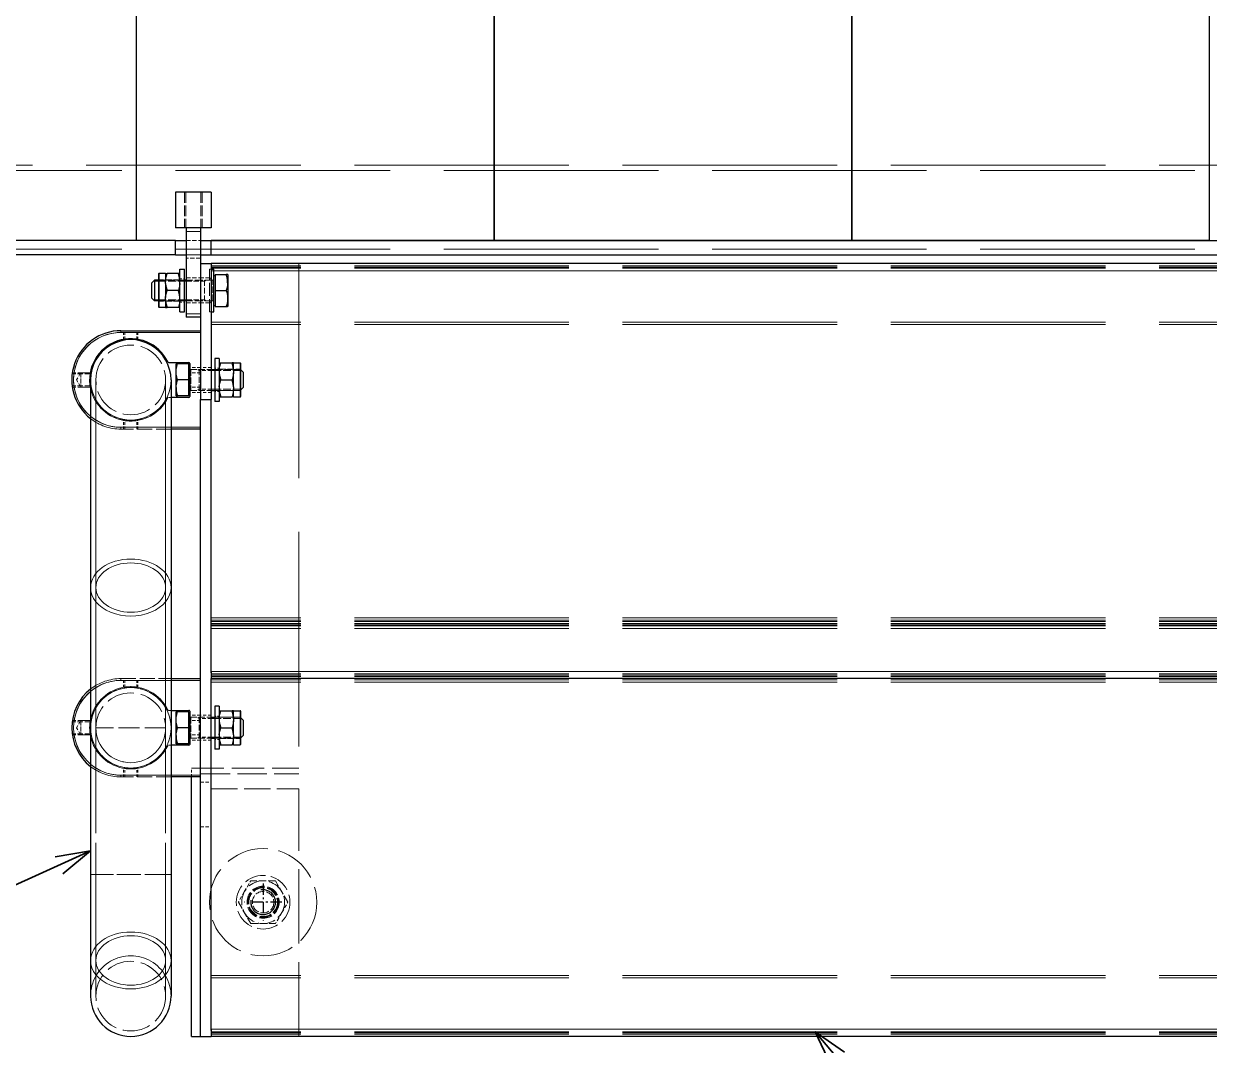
# Model space of a CAD drawing. Extents: x 5 to 836, y 5 to 589.
# Drawn here: x 245.8 to 312.1, y 74.5 to 131.6 of the extents above; entities that cross this region are included whole.
import ezdxf

# ---------------------------------------------------------------- set-up
doc = ezdxf.new("R2010")
doc.units = 0
for name, pattern in [('DASHDOT', [18.5, 12, -3, 0.5, -3]), ('DASHED', [15, 12, -3]), ('DASHSPACE', [30, 12, -18])]:
    doc.linetypes.add(name, pattern=pattern)

msp = doc.modelspace()

# ---------------------------------------------------------------- linework, layer by layer
at = {"color": 7, "lineweight": 25}
for p, q in [((252.091, 217.873), (252.091, 119.473)), ((252.101, 217.873), (252.101, 119.473)), ((272.091, 217.873), (272.091, 119.473)), ((272.101, 217.873), (272.101, 119.473)), ((312.091, 217.873), (312.091, 119.473)), ((292.091, 182.473), (292.091, 119.473)), ((292.101, 182.483), (292.101, 119.473)), ((256.291, 122.173), (254.291, 122.173)), ((254.291, 122.173), (254.291, 120.173)), ((256.291, 122.173), (256.291, 120.173)), ((256.291, 120.173), (254.291, 120.173)), ((254.891, 120.173), (254.891, 119.973)), ((255.691, 120.173), (255.691, 119.973)), ((254.291, 119.473), (72.091, 119.473)), ((254.291, 119.473), (254.891, 119.473)), ((254.291, 118.673), (254.291, 119.473)), ((254.891, 119.973), (254.891, 115.373)), ((255.691, 119.973), (255.691, 115.373)), ((255.691, 119.473), (256.291, 119.473)), ((256.291, 119.473), (336.291, 119.473)), ((256.291, 118.673), (256.291, 119.473)), ((272.091, 119.473), (256.291, 119.473)), ((292.091, 119.473), (272.101, 119.473)), ((312.091, 119.473), (292.101, 119.473)), ((254.291, 118.673), (71.291, 118.673)), ((254.291, 118.673), (254.891, 118.673)), ((255.691, 118.673), (256.291, 118.673)), ((256.291, 118.673), (336.291, 118.673)), ((255.691, 118.173), (255.691, 110.573)), ((255.691, 118.173), (256.291, 118.173)), ((256.291, 118.173), (256.291, 110.573)), ((336.291, 118.173), (256.291, 118.173)), ((253.341, 117.588), (253.341, 115.758)), ((253.741, 117.623), (253.376, 117.623)), ((253.741, 117.623), (253.741, 117.232)), ((253.741, 117.623), (253.823, 117.623)), ((254.459, 117.623), (253.823, 117.623)), ((254.541, 117.623), (254.459, 117.623)), ((254.541, 117.873), (254.791, 117.873)), ((254.541, 115.473), (254.541, 117.873)), ((254.791, 115.473), (254.791, 117.873)), ((256.291, 117.873), (256.441, 117.873)), ((256.441, 115.473), (256.441, 117.873)), ((256.441, 117.504), (256.501, 117.504)), ((256.501, 117.573), (257.128, 117.573)), ((256.501, 117.573), (256.501, 116.673)), ((257.208, 117.573), (257.128, 117.573)), ((257.209, 117.572), (257.208, 117.573)), ((257.209, 117.572), (257.209, 117.104)), ((252.941, 117.083), (253.116, 117.258)), ((252.941, 117.083), (252.941, 116.262)), ((253.341, 117.258), (253.116, 117.258)), ((253.116, 117.258), (253.116, 116.087)), ((253.741, 117.148), (253.741, 117.232)), ((253.741, 117.063), (253.741, 117.148)), ((253.741, 117.063), (253.741, 116.282)), ((254.891, 117.258), (254.791, 117.258)), ((257.209, 117.104), (257.209, 115.773)), ((252.941, 116.262), (253.116, 116.087)), ((253.341, 116.087), (253.116, 116.087)), ((253.741, 116.198), (253.741, 116.282)), ((253.741, 116.113), (253.741, 116.198)), ((253.741, 116.113), (253.741, 115.723)), ((254.459, 116.673), (253.823, 116.673)), ((254.891, 116.087), (254.791, 116.087)), ((256.501, 116.673), (257.128, 116.673)), ((256.501, 116.673), (256.501, 115.773)), ((253.741, 115.723), (253.376, 115.723)), ((253.741, 115.723), (253.823, 115.723)), ((254.459, 115.723), (253.823, 115.723)), ((254.541, 115.723), (254.459, 115.723)), ((254.541, 115.473), (254.791, 115.473)), ((254.891, 115.373), (254.891, 115.173)), ((256.291, 115.473), (256.441, 115.473)), ((256.441, 115.841), (256.501, 115.841)), ((256.501, 115.773), (257.128, 115.773)), ((257.128, 115.773), (257.208, 115.773)), ((257.209, 115.773), (257.208, 115.773)), ((255.691, 115.173), (254.891, 115.173)), ((251.241, 114.423), (255.691, 114.423)), ((256.741, 112.873), (256.491, 112.873)), ((256.491, 112.873), (256.491, 110.473)), ((256.741, 112.873), (256.741, 110.473)), ((253.905, 112.648), (255.041, 112.648)), ((254.403, 112.573), (254.323, 112.573)), ((254.323, 112.572), (254.323, 112.573)), ((254.323, 111.241), (254.323, 112.572)), ((255.031, 112.573), (254.403, 112.573)), ((255.031, 111.673), (255.031, 112.573)), ((255.091, 112.504), (255.031, 112.504)), ((255.091, 112.598), (255.091, 110.748)), ((256.291, 112.258), (256.491, 112.258)), ((256.741, 112.623), (256.823, 112.623)), ((256.823, 112.623), (257.459, 112.623)), ((257.541, 112.623), (257.459, 112.623)), ((257.541, 112.623), (257.906, 112.623)), ((257.541, 112.232), (257.541, 112.623)), ((257.541, 112.232), (257.541, 112.148)), ((257.541, 112.148), (257.541, 112.063)), ((257.541, 111.282), (257.541, 112.063)), ((257.941, 110.758), (257.941, 112.588)), ((258.091, 112.083), (257.941, 112.233)), ((258.091, 111.262), (258.091, 112.083)), ((249.541, 111.673), (249.541, 100.064)), ((254.041, 111.673), (254.041, 100.064)), ((255.031, 111.673), (254.403, 111.673)), ((255.031, 110.773), (255.031, 111.673)), ((256.823, 111.673), (257.459, 111.673)), ((254.323, 110.773), (254.323, 111.241)), ((254.323, 110.773), (254.403, 110.773)), ((254.323, 110.773), (254.323, 110.773)), ((255.031, 110.773), (254.403, 110.773)), ((255.091, 110.841), (255.031, 110.841)), ((256.291, 111.087), (256.491, 111.087)), ((256.741, 110.723), (256.823, 110.723)), ((256.823, 110.723), (257.459, 110.723)), ((257.541, 110.723), (257.459, 110.723)), ((257.541, 111.282), (257.541, 111.198)), ((257.541, 111.198), (257.541, 111.113)), ((257.541, 110.723), (257.541, 111.113)), ((257.541, 110.723), (257.906, 110.723)), ((258.091, 111.262), (257.941, 111.112)), ((255.041, 110.698), (254.041, 110.698)), ((255.691, 74.973), (255.691, 110.573)), ((255.691, 110.573), (256.291, 110.573)), ((256.291, 95.295), (256.291, 110.573)), ((256.741, 110.473), (256.491, 110.473)), ((255.691, 108.923), (254.041, 108.923)), ((249.541, 100.064), (249.541, 92.223)), ((254.041, 100.064), (254.041, 92.223)), ((254.041, 94.973), (255.691, 94.973)), ((256.291, 95.373), (256.291, 94.973)), ((256.291, 75.295), (256.291, 94.98)), ((336.291, 94.973), (256.291, 94.973)), ((254.041, 93.198), (255.041, 93.198)), ((254.403, 93.123), (254.323, 93.123)), ((254.323, 93.122), (254.323, 93.123)), ((254.323, 91.791), (254.323, 93.122)), ((255.031, 93.123), (254.403, 93.123)), ((255.031, 92.223), (255.031, 93.123)), ((255.091, 93.054), (255.031, 93.054)), ((255.091, 93.148), (255.091, 91.298)), ((256.741, 93.423), (256.491, 93.423)), ((256.491, 93.423), (256.491, 91.023)), ((256.741, 93.423), (256.741, 91.023)), ((256.741, 93.173), (256.823, 93.173)), ((256.823, 93.173), (257.459, 93.173)), ((257.541, 93.173), (257.459, 93.173)), ((257.541, 93.173), (257.906, 93.173)), ((257.541, 92.782), (257.541, 93.173)), ((257.941, 91.308), (257.941, 93.138)), ((249.541, 92.223), (249.541, 79.214)), ((254.041, 92.223), (254.041, 79.214)), ((255.031, 92.223), (254.403, 92.223)), ((255.031, 91.323), (255.031, 92.223)), ((256.291, 92.808), (256.491, 92.808)), ((256.823, 92.223), (257.459, 92.223)), ((257.541, 92.782), (257.541, 92.698)), ((257.541, 92.698), (257.541, 92.613)), ((257.541, 91.832), (257.541, 92.613)), ((258.091, 92.633), (257.941, 92.783)), ((258.091, 91.812), (258.091, 92.633)), ((254.323, 91.323), (254.323, 91.791)), ((256.291, 91.637), (256.491, 91.637)), ((257.541, 91.832), (257.541, 91.748)), ((257.541, 91.748), (257.541, 91.663)), ((257.541, 91.273), (257.541, 91.663)), ((258.091, 91.812), (257.941, 91.662)), ((255.041, 91.248), (254.041, 91.248)), ((254.323, 91.323), (254.403, 91.323)), ((254.323, 91.323), (254.323, 91.323)), ((255.031, 91.323), (254.403, 91.323)), ((255.091, 91.391), (255.031, 91.391)), ((256.741, 91.023), (256.491, 91.023)), ((256.741, 91.273), (256.823, 91.273)), ((256.823, 91.273), (257.459, 91.273)), ((257.541, 91.273), (257.459, 91.273)), ((257.541, 91.273), (257.906, 91.273)), ((255.691, 89.473), (254.041, 89.473)), ((255.191, 74.973), (255.191, 89.473)), ((249.541, 79.214), (249.541, 77.223)), ((254.041, 79.214), (254.041, 77.223)), ((255.191, 74.973), (255.691, 74.973)), ((255.691, 74.973), (256.291, 74.973)), ((256.291, 75.373), (256.291, 74.973)), ((256.291, 74.973), (256.291, 74.98)), ((336.291, 74.973), (256.291, 74.973))]:
    msp.add_line(p, q, dxfattribs=at)
at = {"color": 7, "linetype": 'DASHED', "lineweight": 9}
for p, q in [((516.291, 123.673), (76.291, 123.673)), ((521.291, 123.373), (171.291, 123.373)), ((521.291, 118.973), (171.291, 118.973)), ((336.291, 118.056), (256.291, 118.056)), ((261.191, 118.173), (261.191, 88.808)), ((336.291, 117.973), (256.291, 117.973)), ((336.291, 117.914), (256.291, 117.914)), ((336.291, 117.773), (256.291, 117.773)), ((336.291, 114.909), (256.291, 114.909)), ((336.291, 114.768), (256.291, 114.768)), ((249.841, 100.064), (249.841, 79.214)), ((253.741, 100.064), (253.741, 79.214)), ((336.291, 98.378), (256.291, 98.378)), ((336.291, 98.237), (256.291, 98.237)), ((336.291, 98.173), (256.291, 98.173)), ((336.291, 98.056), (256.291, 98.056)), ((336.291, 97.973), (256.291, 97.973)), ((336.291, 97.914), (256.291, 97.914)), ((336.291, 97.773), (256.291, 97.773)), ((336.291, 97.773), (256.291, 97.773)), ((336.291, 95.373), (256.291, 95.373)), ((336.291, 95.231), (256.291, 95.231)), ((336.291, 95.173), (256.291, 95.173)), ((336.291, 95.09), (256.291, 95.09)), ((336.291, 94.909), (256.291, 94.909)), ((336.291, 94.768), (256.291, 94.768)), ((336.291, 78.378), (256.291, 78.378)), ((336.291, 78.237), (256.291, 78.237)), ((336.291, 75.373), (256.291, 75.373)), ((336.291, 75.231), (256.291, 75.231)), ((336.291, 75.173), (256.291, 75.173)), ((336.291, 75.09), (256.291, 75.09))]:
    msp.add_line(p, q, dxfattribs=at)
at = {"color": 7, "linetype": 'DASHED', "lineweight": 9, "ltscale": 0.05}
for p, q in [((254.791, 122.173), (254.791, 120.173)), ((254.872, 122.173), (254.872, 120.173)), ((255.71, 122.173), (255.71, 120.173)), ((255.791, 122.173), (255.791, 120.173))]:
    msp.add_line(p, q, dxfattribs=at)
at = {"color": 7, "linetype": 'DASHED', "lineweight": 9, "ltscale": 0.02}
for p, q in [((255.691, 119.973), (254.891, 119.973)), ((254.891, 119.473), (255.691, 119.473)), ((254.891, 118.673), (255.691, 118.673)), ((255.691, 118.673), (254.891, 118.673)), ((255.691, 118.473), (254.891, 118.473)), ((254.891, 117.373), (255.691, 117.373)), ((254.891, 117.373), (255.691, 117.373)), ((254.891, 115.973), (255.691, 115.973)), ((254.891, 115.973), (255.691, 115.973)), ((255.691, 115.373), (254.891, 115.373))]:
    msp.add_line(p, q, dxfattribs=at)
at = {"color": 7, "lineweight": 9}
for p, q in [((255.691, 119.973), (254.891, 119.973)), ((253.376, 117.623), (253.376, 115.723)), ((336.141, 117.773), (256.441, 117.773)), ((253.057, 117.2), (253.116, 117.2)), ((253.116, 117.2), (253.341, 117.2)), ((254.791, 117.2), (254.891, 117.2)), ((253.057, 116.146), (253.116, 116.146)), ((253.116, 116.146), (253.341, 116.146)), ((254.791, 116.146), (254.891, 116.146)), ((255.691, 115.373), (254.891, 115.373)), ((251.241, 114.423), (251.241, 114.323)), ((251.241, 114.323), (255.691, 114.323)), ((256.491, 112.2), (256.291, 112.2)), ((257.906, 110.723), (257.906, 112.623)), ((257.974, 112.2), (257.941, 112.2)), ((256.491, 111.146), (256.291, 111.146)), ((257.974, 111.146), (257.941, 111.146)), ((255.691, 109.023), (254.041, 109.023)), ((254.041, 94.873), (255.691, 94.873)), ((336.291, 95.373), (256.291, 95.373)), ((257.906, 91.273), (257.906, 93.173)), ((256.491, 92.75), (256.291, 92.75)), ((257.974, 92.75), (257.941, 92.75)), ((256.491, 91.696), (256.291, 91.696)), ((257.974, 91.696), (257.941, 91.696)), ((255.691, 89.573), (254.041, 89.573)), ((336.291, 75.373), (256.291, 75.373))]:
    msp.add_line(p, q, dxfattribs=at)
at = {"color": 7, "linetype": 'DASHED', "lineweight": 9, "ltscale": 0.0475}
for p, q in [((253.376, 117.623), (253.376, 115.723)), ((257.906, 110.723), (257.906, 112.623)), ((257.906, 91.273), (257.906, 93.173))]:
    msp.add_line(p, q, dxfattribs=at)
at = {"color": 7, "linetype": 'DASHED', "lineweight": 9, "ltscale": 0.011875}
for p, q in [((253.741, 117.623), (253.741, 117.148)), ((253.741, 116.198), (253.741, 115.723)), ((257.541, 112.148), (257.541, 112.623)), ((257.541, 110.723), (257.541, 111.198)), ((257.541, 92.698), (257.541, 93.173)), ((257.541, 91.273), (257.541, 91.748))]:
    msp.add_line(p, q, dxfattribs=at)
at = {"color": 7, "linetype": 'DASHED', "lineweight": 9, "ltscale": 0.015}
for p, q in [((255.691, 117.373), (256.291, 117.373)), ((255.691, 117.373), (256.291, 117.373)), ((255.691, 115.973), (256.291, 115.973)), ((255.691, 115.973), (256.291, 115.973)), ((255.691, 112.373), (255.091, 112.373)), ((255.691, 112.373), (255.091, 112.373)), ((255.691, 112.073), (255.091, 112.073)), ((256.291, 112.373), (255.691, 112.373)), ((256.291, 112.373), (255.691, 112.373)), ((255.691, 111.273), (255.091, 111.273)), ((255.691, 110.973), (255.091, 110.973)), ((255.691, 110.973), (255.091, 110.973)), ((256.291, 110.973), (255.691, 110.973)), ((256.291, 110.973), (255.691, 110.973)), ((255.691, 92.923), (255.091, 92.923)), ((255.691, 92.923), (255.091, 92.923)), ((256.291, 92.923), (255.691, 92.923)), ((256.291, 92.923), (255.691, 92.923)), ((255.691, 92.623), (255.091, 92.623)), ((255.691, 91.823), (255.091, 91.823)), ((255.691, 91.523), (255.091, 91.523)), ((255.691, 91.523), (255.091, 91.523)), ((256.291, 91.523), (255.691, 91.523)), ((256.291, 91.523), (255.691, 91.523)), ((255.691, 89.181), (256.291, 89.181)), ((255.691, 86.681), (256.291, 86.681))]:
    msp.add_line(p, q, dxfattribs=at)
at = {"color": 7, "linetype": 'DASHED', "lineweight": 9, "ltscale": 0.0025}
for p, q in [((256.191, 117.873), (256.291, 117.873)), ((256.191, 115.473), (256.291, 115.473)), ((251.241, 114.423), (251.241, 114.323)), ((251.241, 108.923), (251.241, 109.023)), ((251.241, 108.923), (251.241, 109.023)), ((251.241, 94.973), (251.241, 94.873)), ((251.241, 94.973), (251.241, 94.873)), ((251.241, 89.473), (251.241, 89.573)), ((251.241, 89.473), (251.241, 89.573))]:
    msp.add_line(p, q, dxfattribs=at)
at = {"color": 7, "linetype": 'DASHED', "lineweight": 9, "ltscale": 0.06}
msp.add_line((256.191, 115.473), (256.191, 117.873), dxfattribs=at)
at = {"color": 7, "linetype": 'DASHED', "lineweight": 9, "ltscale": 0.00375}
msp.add_line((256.441, 117.773), (256.291, 117.773), dxfattribs=at)
at = {"color": 7, "linetype": 'DASHED', "lineweight": 9, "ltscale": 0.029268}
for p, q in [((253.116, 117.258), (253.116, 116.087)), ((256.381, 116.087), (256.381, 117.258)), ((256.381, 116.087), (256.381, 117.258)), ((255.151, 112.258), (255.151, 111.087)), ((255.151, 112.258), (255.151, 111.087)), ((257.916, 111.087), (257.916, 112.258)), ((257.916, 111.087), (257.916, 112.258)), ((255.151, 92.808), (255.151, 91.637)), ((255.151, 92.808), (255.151, 91.637)), ((257.916, 91.637), (257.916, 92.808)), ((257.916, 91.637), (257.916, 92.808))]:
    msp.add_line(p, q, dxfattribs=at)
at = {"color": 7, "linetype": 'DASHED', "lineweight": 9, "ltscale": 0.03}
for p, q in [((254.541, 117.273), (253.341, 117.273)), ((254.541, 116.073), (253.341, 116.073)), ((256.741, 112.273), (257.941, 112.273)), ((256.741, 111.073), (257.941, 111.073)), ((256.741, 92.823), (257.941, 92.823)), ((256.741, 91.623), (257.941, 91.623))]:
    msp.add_line(p, q, dxfattribs=at)
at = {"color": 7, "linetype": 'DASHED', "lineweight": 9, "ltscale": 0.03625}
for p, q in [((254.791, 117.258), (253.341, 117.258)), ((253.341, 117.2), (254.791, 117.2)), ((253.341, 116.146), (254.791, 116.146)), ((254.791, 116.087), (253.341, 116.087))]:
    msp.add_line(p, q, dxfattribs=at)
at = {"color": 7, "linetype": 'DASHED', "lineweight": 9, "ltscale": 0.00625}
for p, q in [((254.541, 117.323), (254.791, 117.323)), ((256.191, 117.323), (256.441, 117.323)), ((254.541, 116.023), (254.791, 116.023)), ((256.191, 116.023), (256.441, 116.023)), ((256.741, 112.323), (256.491, 112.323)), ((256.741, 111.023), (256.491, 111.023)), ((256.741, 92.873), (256.491, 92.873)), ((256.741, 91.573), (256.491, 91.573))]:
    msp.add_line(p, q, dxfattribs=at)
at = {"color": 7, "linetype": 'DASHED', "lineweight": 9, "ltscale": 0.03725}
for p, q in [((256.381, 117.258), (254.891, 117.258)), ((256.381, 116.087), (254.891, 116.087))]:
    msp.add_line(p, q, dxfattribs=at)
at = {"color": 7, "linetype": 'DASHED', "lineweight": 9, "ltscale": 0.0255}
for p, q in [((254.891, 117.2), (255.911, 117.2)), ((254.891, 116.146), (255.911, 116.146))]:
    msp.add_line(p, q, dxfattribs=at)
at = {"color": 7, "linetype": 'DASHED', "lineweight": 9, "ltscale": 0.027477}
for p, q in [((255.911, 117.258), (255.911, 116.159)), ((255.621, 111.087), (255.621, 112.186)), ((255.621, 91.637), (255.621, 92.736))]:
    msp.add_line(p, q, dxfattribs=at)
at = {"color": 7, "linetype": 'DASHED', "lineweight": 9, "ltscale": 0.002927}
for p, q in [((255.911, 117.2), (256.012, 117.258)), ((255.911, 117.2), (256.012, 117.258)), ((255.911, 116.146), (256.012, 116.087)), ((255.911, 116.146), (256.012, 116.087)), ((255.621, 112.2), (255.519, 112.258)), ((255.621, 112.2), (255.519, 112.258)), ((255.621, 111.146), (255.519, 111.087)), ((255.621, 111.146), (255.519, 111.087)), ((255.621, 92.75), (255.519, 92.808)), ((255.621, 92.75), (255.519, 92.808)), ((255.621, 91.696), (255.519, 91.637)), ((255.621, 91.696), (255.519, 91.637))]:
    msp.add_line(p, q, dxfattribs=at)
at = {"color": 7, "linetype": 'DASHED', "lineweight": 9, "ltscale": 0.015902}
for p, q in [((254.459, 116.673), (253.823, 116.673)), ((256.823, 111.673), (257.459, 111.673)), ((256.823, 92.223), (257.459, 92.223))]:
    msp.add_line(p, q, dxfattribs=at)
at = {"color": 7, "linetype": 'DASHED', "lineweight": 9, "ltscale": 0.001791}
for p, q in [((255.911, 116.159), (255.911, 116.087)), ((255.621, 112.186), (255.621, 112.258)), ((255.621, 92.736), (255.621, 92.808))]:
    msp.add_line(p, q, dxfattribs=at)
at = {"color": 7, "linetype": 'DASHED', "lineweight": 9, "ltscale": 0.015684}
for p, q in [((256.501, 116.673), (257.128, 116.673)), ((255.031, 111.673), (254.403, 111.673)), ((255.031, 92.223), (254.403, 92.223))]:
    msp.add_line(p, q, dxfattribs=at)
at = {"color": 7, "linetype": 'DASHED', "lineweight": 9, "ltscale": 0.11125}
for p, q in [((251.241, 114.323), (255.691, 114.323)), ((251.241, 109.023), (255.691, 109.023)), ((251.241, 94.873), (255.691, 94.873)), ((251.241, 89.573), (255.691, 89.573))]:
    msp.add_line(p, q, dxfattribs=at)
at = {"color": 7, "linetype": 'DASHED', "lineweight": 9, "ltscale": 0.012126}
for p, q in [((251.391, 113.938), (251.391, 114.423)), ((252.191, 113.938), (252.191, 114.423)), ((251.391, 108.923), (251.391, 109.408)), ((252.191, 108.923), (252.191, 109.408)), ((251.391, 94.488), (251.391, 94.973)), ((252.191, 94.488), (252.191, 94.973)), ((251.391, 89.473), (251.391, 89.958)), ((252.191, 89.473), (252.191, 89.958))]:
    msp.add_line(p, q, dxfattribs=at)
at = {"color": 7, "linetype": 'DASHED', "lineweight": 9, "ltscale": 0.011854}
for p, q in [((251.458, 113.949), (251.458, 114.423)), ((252.123, 113.949), (252.123, 114.423)), ((251.458, 94.499), (251.458, 94.973)), ((252.123, 94.499), (252.123, 94.973))]:
    msp.add_line(p, q, dxfattribs=at)
at = {"color": 7, "linetype": 'DASHED', "lineweight": 9, "ltscale": 5.80737e-05}
msp.add_line((251.391, 113.938), (251.393, 113.938), dxfattribs=at)
at = {"color": 7, "linetype": 'DASHED', "lineweight": 9, "ltscale": 5.76978e-05}
msp.add_line((252.191, 113.938), (252.188, 113.938), dxfattribs=at)
at = {"color": 7, "linetype": 'DASHED', "lineweight": 9, "ltscale": 0.025145}
for p, q in [((249.526, 112.073), (248.52, 112.073)), ((249.526, 111.273), (248.52, 111.273)), ((249.526, 92.623), (248.52, 92.623)), ((249.526, 91.823), (248.52, 91.823))]:
    msp.add_line(p, q, dxfattribs=at)
at = {"color": 7, "linetype": 'DASHED', "lineweight": 9, "ltscale": 0.011547}
for p, q in [((248.76, 111.673), (248.991, 112.073)), ((248.76, 111.673), (248.991, 111.273)), ((248.76, 92.223), (248.991, 92.623)), ((248.76, 92.223), (248.991, 91.823))]:
    msp.add_line(p, q, dxfattribs=at)
at = {"color": 7, "linetype": 'DASHED', "lineweight": 9, "ltscale": 0.018776}
for p, q in [((248.991, 112.073), (248.991, 111.322)), ((248.991, 112.024), (248.991, 111.273)), ((248.991, 92.623), (248.991, 91.872)), ((248.991, 92.574), (248.991, 91.823))]:
    msp.add_line(p, q, dxfattribs=at)
at = {"color": 7, "linetype": 'DASHED', "lineweight": 9, "ltscale": 0.013377}
for p, q in [((249.526, 112.073), (248.991, 112.073)), ((249.526, 111.273), (248.991, 111.273)), ((249.526, 92.623), (248.991, 92.623)), ((249.526, 91.823), (248.991, 91.823))]:
    msp.add_line(p, q, dxfattribs=at)
at = {"color": 7, "linetype": 'DASHED', "lineweight": 9, "ltscale": 0.0285}
for p, q in [((255.151, 112.258), (256.291, 112.258)), ((255.151, 111.087), (256.291, 111.087)), ((255.151, 92.808), (256.291, 92.808)), ((255.151, 91.637), (256.291, 91.637))]:
    msp.add_line(p, q, dxfattribs=at)
at = {"color": 7, "linetype": 'DASHED', "lineweight": 9, "ltscale": 0.01675}
for p, q in [((256.291, 112.2), (255.621, 112.2)), ((256.291, 111.146), (255.621, 111.146)), ((256.291, 92.75), (255.621, 92.75)), ((256.291, 91.696), (255.621, 91.696))]:
    msp.add_line(p, q, dxfattribs=at)
at = {"color": 7, "linetype": 'DASHED', "lineweight": 9, "ltscale": 0.035625}
for p, q in [((256.491, 112.258), (257.916, 112.258)), ((257.916, 112.2), (256.491, 112.2)), ((257.916, 111.146), (256.491, 111.146)), ((256.491, 111.087), (257.916, 111.087)), ((256.491, 92.808), (257.916, 92.808)), ((257.916, 92.75), (256.491, 92.75)), ((257.916, 91.696), (256.491, 91.696)), ((256.491, 91.637), (257.916, 91.637))]:
    msp.add_line(p, q, dxfattribs=at)
at = {"color": 7, "linetype": 'DASHED', "lineweight": 9, "ltscale": 0.000883668}
msp.add_line((257.941, 112.233), (257.916, 112.258), dxfattribs=at)
at = {"color": 7, "linetype": 'DASHED', "lineweight": 9, "ltscale": 0.000624084}
for p, q in [((257.941, 112.2), (257.916, 112.2)), ((257.941, 111.146), (257.916, 111.146)), ((257.941, 92.75), (257.916, 92.75)), ((257.941, 91.696), (257.916, 91.696))]:
    msp.add_line(p, q, dxfattribs=at)
at = {"color": 7, "linetype": 'DASHED', "lineweight": 9, "ltscale": 0.025099}
for p, q in [((249.515, 112.005), (248.511, 112.005)), ((249.515, 111.34), (248.511, 111.34)), ((249.515, 92.555), (248.511, 92.555)), ((249.515, 91.89), (248.511, 91.89))]:
    msp.add_line(p, q, dxfattribs=at)
at = {"color": 7, "linetype": 'DASHED', "lineweight": 9, "ltscale": 0.290208}
for p, q in [((249.841, 111.673), (249.841, 100.064)), ((253.741, 111.673), (253.741, 100.064))]:
    msp.add_line(p, q, dxfattribs=at)
at = {"color": 7, "linetype": 'DASHED', "lineweight": 9, "ltscale": 0.000883937}
msp.add_line((257.941, 111.112), (257.916, 111.087), dxfattribs=at)
at = {"color": 7, "linetype": 'DASHED', "lineweight": 9, "ltscale": 0.430125}
for p, q in [((249.841, 110.55), (249.841, 93.345)), ((253.741, 110.55), (253.741, 93.345))]:
    msp.add_line(p, q, dxfattribs=at)
at = {"color": 7, "linetype": 'DASHED', "lineweight": 9, "ltscale": 0.003383}
for p, q in [((254.041, 110.698), (253.905, 110.698)), ((253.905, 93.198), (254.041, 93.198)), ((254.041, 91.248), (253.905, 91.248))]:
    msp.add_line(p, q, dxfattribs=at)
at = {"color": 7, "linetype": 'DASHED', "lineweight": 9, "ltscale": 0.011853}
for p, q in [((251.458, 108.923), (251.458, 109.397)), ((252.123, 108.923), (252.123, 109.397)), ((251.458, 89.473), (251.458, 89.947)), ((252.123, 89.473), (252.123, 89.947))]:
    msp.add_line(p, q, dxfattribs=at)
at = {"color": 7, "linetype": 'DASHED', "lineweight": 9, "ltscale": 0.07}
for p, q in [((254.041, 109.023), (251.241, 109.023)), ((254.041, 108.923), (251.241, 108.923)), ((251.241, 94.973), (254.041, 94.973)), ((251.241, 94.873), (254.041, 94.873)), ((254.041, 89.573), (251.241, 89.573)), ((254.041, 89.473), (251.241, 89.473))]:
    msp.add_line(p, q, dxfattribs=at)
at = {"color": 7, "linetype": 'DASHED', "lineweight": 9, "ltscale": 0.0975}
for p, q in [((253.741, 92.223), (249.841, 92.223)), ((253.741, 92.223), (249.841, 92.223)), ((253.741, 84.023), (249.841, 84.023)), ((253.741, 84.023), (249.841, 84.023))]:
    msp.add_line(p, q, dxfattribs=at)
at = {"color": 7, "linetype": 'DASHED', "lineweight": 9, "ltscale": 0.000883803}
for p, q in [((257.941, 92.783), (257.916, 92.808)), ((257.941, 91.662), (257.916, 91.637))]:
    msp.add_line(p, q, dxfattribs=at)
at = {"color": 7, "linetype": 'DASHED', "lineweight": 9, "ltscale": 0.176938}
for p, q in [((249.841, 91.1), (249.841, 84.023)), ((253.741, 91.1), (253.741, 84.023))]:
    msp.add_line(p, q, dxfattribs=at)
at = {"color": 7, "linetype": 'DASHED', "lineweight": 9, "ltscale": 0.0125}
msp.add_line((255.191, 89.473), (255.191, 89.973), dxfattribs=at)
at = {"color": 7, "linetype": 'DASHED', "lineweight": 9, "ltscale": 0.15}
msp.add_line((255.191, 89.973), (261.191, 89.973), dxfattribs=at)
at = {"color": 7, "linetype": 'DASHED', "lineweight": 9, "ltscale": 0.1375}
msp.add_line((255.691, 89.657), (261.191, 89.657), dxfattribs=at)
at = {"color": 7, "linetype": 'DASHED', "lineweight": 9, "ltscale": 0.1225}
msp.add_line((256.291, 88.808), (261.191, 88.808), dxfattribs=at)
at = {"color": 7, "linetype": 'DASHED', "lineweight": 9, "ltscale": 0.345893}
msp.add_line((261.191, 74.973), (261.191, 88.808), dxfattribs=at)
at = {"color": 7, "linetype": 'DASHED', "lineweight": 9, "ltscale": 0.1125}
msp.add_line((254.041, 84.023), (249.541, 84.023), dxfattribs=at)
msp.add_line((254.041, 84.023), (249.541, 84.023), dxfattribs=at)
at = {"color": 7, "linetype": 'DASHED', "lineweight": 9, "ltscale": 0.17}
for p, q in [((249.841, 84.023), (249.841, 77.223)), ((253.741, 84.023), (253.741, 77.223))]:
    msp.add_line(p, q, dxfattribs=at)
at = {"color": 7, "linetype": 'DASHED', "lineweight": 9, "ltscale": 0.018028}
for p, q in [((258.137, 83.048), (258.498, 83.673)), ((260.244, 81.897), (259.884, 81.273))]:
    msp.add_line(p, q, dxfattribs=at)
at = {"color": 7, "linetype": 'DASHED', "lineweight": 9, "ltscale": 0.034641}
for p, q in [((259.884, 83.673), (258.498, 83.673)), ((260.576, 82.473), (259.884, 83.673)), ((257.805, 82.473), (258.498, 81.273)), ((258.498, 81.273), (259.884, 81.273))]:
    msp.add_line(p, q, dxfattribs=at)
at = {"color": 7, "linetype": 'DASHED', "lineweight": 9, "ltscale": 0.016612}
msp.add_line((258.137, 83.048), (257.805, 82.473), dxfattribs=at)
at = {"color": 7, "linetype": 'DASHDOT', "lineweight": 25, "ltscale": 0.052}
for p, q in [((259.191, 83.513), (259.191, 81.433)), ((260.231, 82.473), (258.151, 82.473))]:
    msp.add_line(p, q, dxfattribs=at)
at = {"color": 7, "linetype": 'DASHED', "lineweight": 9, "ltscale": 0.016613}
msp.add_line((260.244, 81.897), (260.576, 82.473), dxfattribs=at)
at = {"color": 7, "linetype": 'DASHED', "lineweight": 9, "ltscale": 0.049792}
for p, q in [((249.841, 79.214), (249.841, 77.223)), ((253.741, 79.214), (253.741, 77.223))]:
    msp.add_line(p, q, dxfattribs=at)
at = {"color": 7, "linetype": 'DASHED', "lineweight": 9}
for points in [[(253.741, 117.232), (253.759, 117.377), (253.823, 117.623)], [(254.541, 117.232), (254.523, 117.377), (254.459, 117.623)], [(257.128, 116.673), (257.171, 116.822), (257.196, 116.954), (257.208, 117.121), (257.197, 117.288), (257.171, 117.422), (257.128, 117.573)], [(253.741, 117.063), (253.759, 116.919), (253.823, 116.673)], [(254.541, 117.063), (254.523, 116.919), (254.459, 116.673)], [(253.741, 116.282), (253.759, 116.427), (253.823, 116.673)], [(253.741, 116.113), (253.759, 115.969), (253.823, 115.723)], [(254.541, 116.282), (254.523, 116.427), (254.459, 116.673)], [(254.541, 116.113), (254.523, 115.969), (254.459, 115.723)], [(257.208, 116.241), (257.199, 116.372), (257.174, 116.511), (257.128, 116.673)], [(257.208, 116.241), (257.202, 116.097), (257.176, 115.945), (257.128, 115.773)], [(254.323, 112.104), (254.33, 112.248), (254.355, 112.401), (254.403, 112.573)], [(254.323, 112.104), (254.332, 111.974), (254.357, 111.834), (254.403, 111.673)], [(256.741, 112.232), (256.759, 112.377), (256.823, 112.623)], [(256.741, 112.063), (256.759, 111.919), (256.823, 111.673)], [(257.541, 112.232), (257.523, 112.377), (257.459, 112.623)], [(257.541, 112.063), (257.523, 111.919), (257.459, 111.673)], [(254.403, 111.673), (254.36, 111.524), (254.335, 111.391), (254.323, 111.224), (254.335, 111.057), (254.36, 110.924), (254.403, 110.773)], [(256.741, 111.282), (256.759, 111.427), (256.823, 111.673)], [(257.541, 111.282), (257.523, 111.427), (257.459, 111.673)], [(256.741, 111.113), (256.759, 110.969), (256.823, 110.723)], [(257.541, 111.113), (257.523, 110.969), (257.459, 110.723)], [(254.323, 92.654), (254.33, 92.798), (254.355, 92.951), (254.403, 93.123)], [(256.741, 92.782), (256.759, 92.927), (256.823, 93.173)], [(257.541, 92.782), (257.523, 92.927), (257.459, 93.173)], [(254.323, 92.654), (254.332, 92.524), (254.357, 92.384), (254.403, 92.223)], [(254.403, 92.223), (254.36, 92.074), (254.335, 91.941), (254.323, 91.774), (254.335, 91.607), (254.36, 91.474), (254.403, 91.323)], [(256.741, 92.613), (256.759, 92.469), (256.823, 92.223)], [(256.741, 91.832), (256.759, 91.977), (256.823, 92.223)], [(257.541, 92.613), (257.523, 92.469), (257.459, 92.223)], [(257.541, 91.832), (257.523, 91.977), (257.459, 92.223)], [(256.741, 91.663), (256.759, 91.519), (256.823, 91.273)], [(257.541, 91.663), (257.523, 91.519), (257.459, 91.273)]]:
    msp.add_lwpolyline(points, dxfattribs=at)
at = {"color": 7, "lineweight": 25}
for points in [[(253.741, 117.232), (253.759, 117.377), (253.823, 117.623)], [(254.541, 117.232), (254.523, 117.377), (254.459, 117.623)], [(257.208, 117.104), (257.202, 117.248), (257.176, 117.401), (257.128, 117.573)], [(253.741, 117.063), (253.759, 116.919), (253.823, 116.673)], [(254.541, 117.063), (254.523, 116.919), (254.459, 116.673)], [(257.208, 117.104), (257.199, 116.974), (257.174, 116.834), (257.128, 116.673)], [(253.741, 116.282), (253.759, 116.427), (253.823, 116.673)], [(253.741, 116.113), (253.759, 115.969), (253.823, 115.723)], [(254.541, 116.282), (254.523, 116.427), (254.459, 116.673)], [(254.541, 116.113), (254.523, 115.969), (254.459, 115.723)], [(257.128, 116.673), (257.171, 116.524), (257.196, 116.391), (257.208, 116.224), (257.197, 116.057), (257.171, 115.924), (257.128, 115.773)], [(254.403, 111.673), (254.36, 111.822), (254.335, 111.954), (254.323, 112.121), (254.335, 112.288), (254.36, 112.422), (254.403, 112.573)], [(256.741, 112.232), (256.759, 112.377), (256.823, 112.623)], [(256.741, 112.063), (256.759, 111.919), (256.823, 111.673)], [(257.541, 112.232), (257.523, 112.377), (257.459, 112.623)], [(257.541, 112.063), (257.523, 111.919), (257.459, 111.673)], [(254.323, 111.241), (254.332, 111.372), (254.357, 111.511), (254.403, 111.673)], [(256.741, 111.282), (256.759, 111.427), (256.823, 111.673)], [(257.541, 111.282), (257.523, 111.427), (257.459, 111.673)], [(254.323, 111.241), (254.33, 111.097), (254.355, 110.945), (254.403, 110.773)], [(256.741, 111.113), (256.759, 110.969), (256.823, 110.723)], [(257.541, 111.113), (257.523, 110.969), (257.459, 110.723)], [(254.403, 92.223), (254.36, 92.372), (254.335, 92.504), (254.323, 92.671), (254.335, 92.838), (254.36, 92.972), (254.403, 93.123)], [(256.741, 92.782), (256.759, 92.927), (256.823, 93.173)], [(257.541, 92.782), (257.523, 92.927), (257.459, 93.173)], [(254.323, 91.791), (254.332, 91.922), (254.357, 92.061), (254.403, 92.223)], [(256.741, 92.613), (256.759, 92.469), (256.823, 92.223)], [(256.741, 91.832), (256.759, 91.977), (256.823, 92.223)], [(257.541, 92.613), (257.523, 92.469), (257.459, 92.223)], [(257.541, 91.832), (257.523, 91.977), (257.459, 92.223)], [(254.323, 91.791), (254.33, 91.647), (254.355, 91.495), (254.403, 91.323)], [(256.741, 91.663), (256.759, 91.519), (256.823, 91.273)], [(257.541, 91.663), (257.523, 91.519), (257.459, 91.273)]]:
    msp.add_lwpolyline(points, dxfattribs=at)
at = {"color": 7, "lineweight": 35}
for points in [[(249.541, 85.336), (234.839, 78.673)], [(247.995, 84.067), (249.541, 85.336), (247.567, 85.01)], [(290.059, 75.231), (297.291, 66.673)], [(291.701, 74.09), (290.059, 75.231), (290.91, 73.422)]]:
    msp.add_lwpolyline(points, dxfattribs=at)
at = {"color": 7, "linetype": 'DASHED', "lineweight": 9, "ltscale": 0.13}
for centre in [(251.791, 111.673), (251.791, 92.223), (251.791, 77.223)]:
    msp.add_circle(centre, 1.95, dxfattribs=at)
at = {"color": 7, "linetype": 'DASHED', "lineweight": 9, "ltscale": 0.15}
msp.add_circle((251.791, 92.223), 2.25, dxfattribs=at)
at = {"color": 7, "linetype": 'DASHED', "lineweight": 9, "ltscale": 0.2}
msp.add_circle((259.191, 82.473), 3, dxfattribs=at)
at = {"color": 7, "linetype": 'DASHED', "lineweight": 9, "ltscale": 0.1}
msp.add_circle((259.191, 82.473), 1.5, dxfattribs=at)
at = {"color": 7, "linetype": 'DASHED', "lineweight": 9, "ltscale": 0.079801}
msp.add_circle((259.191, 82.473), 1.197, dxfattribs=at)
msp.add_circle((259.191, 82.473), 1.197, dxfattribs=at)
at = {"color": 7, "linetype": 'DASHED', "lineweight": 9, "ltscale": 0.06}
msp.add_circle((259.191, 82.473), 0.9, dxfattribs=at)
at = {"color": 7, "linetype": 'DASHED', "lineweight": 9, "ltscale": 0.056667}
msp.add_circle((259.191, 82.473), 0.85, dxfattribs=at)
at = {"color": 7, "linetype": 'DASHED', "lineweight": 9, "ltscale": 0.055}
msp.add_circle((259.191, 82.473), 0.825, dxfattribs=at)
at = {"color": 7, "linetype": 'DASHED', "lineweight": 9, "ltscale": 0.053333}
msp.add_circle((259.191, 82.473), 0.8, dxfattribs=at)
msp.add_circle((259.191, 82.473), 0.8, dxfattribs=at)
at = {"color": 7, "linetype": 'DASHED', "lineweight": 9, "ltscale": 0.04}
msp.add_circle((259.191, 82.473), 0.6, dxfattribs=at)
at = {"color": 7, "lineweight": 25}
for centre, radius, start, end in [((253.376, 117.588), 0.035, 90, 180.00001), ((253.376, 115.758), 0.035, 180.00001, 270), ((251.241, 111.673), 2.75, 90, 231.81651), ((251.791, 111.673), 2.3, 25.85978, 191.96874), ((251.791, 111.673), 2.25, 0, 180.00001), ((253.905, 112.698), 0.05, 205.85977, 270), ((255.041, 112.598), 0.05, 0, 90), ((257.906, 112.588), 0.035, 0, 90), ((255.041, 110.748), 0.05, 270, 360), ((257.906, 110.758), 0.035, 270, 360), ((251.241, 92.223), 2.75, 128.18349, 231.81651), ((255.041, 93.148), 0.05, 0, 90), ((257.906, 93.138), 0.035, 0, 90), ((251.791, 92.223), 2.3, 168.03126, 191.96874), ((255.041, 91.298), 0.05, 270, 360), ((257.906, 91.308), 0.035, 270, 360), ((251.791, 77.223), 2.25, 180.00001, 360)]:
    msp.add_arc(centre, radius, start, end, dxfattribs=at)
at = {"color": 7, "linetype": 'DASHED', "lineweight": 9}
for centre, radius, start, end in [((256.381, 117.318), 0.06, 270, 360), ((256.381, 116.027), 0.06, 0, 90), ((251.241, 111.673), 2.65, 90, 270), ((255.151, 112.318), 0.06, 180.00001, 270), ((251.791, 111.673), 2.25, 180.00001, 360), ((251.791, 111.673), 2.25, 180.00001, 0), ((251.791, 111.673), 2.3, 191.96874, 334.14022), ((255.151, 111.027), 0.06, 90, 180.00001), ((251.791, 111.673), 2.25, 209.92644, 330.07356), ((253.905, 110.648), 0.05, 90, 154.14023), ((251.241, 111.673), 2.65, 230.09554, 270), ((251.241, 111.673), 2.75, 231.81651, 270), ((251.791, 111.673), 2.3, 259.986, 278.77891), ((251.791, 111.673), 2.3, 261.22109, 280.014), ((251.241, 92.223), 2.65, 90, 270), ((251.241, 92.223), 2.75, 90, 128.18349), ((251.241, 92.223), 2.65, 90, 129.90446), ((251.791, 92.223), 2.3, 25.85978, 168.03126), ((251.791, 92.223), 2.25, 0, 179.99999), ((251.791, 92.223), 2.25, 29.92644, 150.07356), ((251.791, 92.223), 2.3, 81.22109, 100.014), ((251.791, 92.223), 2.3, 79.986, 98.77891), ((253.905, 93.248), 0.05, 205.85977, 270), ((255.151, 92.868), 0.06, 180.00001, 270), ((251.791, 92.223), 2.25, 180.00001, 360), ((251.791, 92.223), 1.95, 180.00001, 360), ((251.791, 92.223), 2.3, 191.96874, 334.14022), ((255.151, 91.577), 0.06, 90, 180.00001), ((251.791, 92.223), 2.25, 209.92644, 330.07356), ((253.905, 91.198), 0.05, 90, 154.14023), ((251.241, 92.223), 2.65, 230.09554, 270), ((251.241, 92.223), 2.75, 231.81651, 270), ((251.791, 92.223), 2.3, 259.986, 278.77891), ((251.791, 92.223), 2.3, 261.22109, 280.014), ((251.791, 77.223), 2.25, 0, 180.00001)]:
    msp.add_arc(centre, radius, start, end, dxfattribs=at)
at = {"color": 7, "lineweight": 9}
for centre, start in [((251.241, 111.673), 90), ((251.241, 92.223), 129.90446)]:
    msp.add_arc(centre, 2.65, start, 230.09554, dxfattribs=at)
at = {"color": 7, "linetype": 'DASHSPACE', "lineweight": 25}
msp.add_arc((259.191, 82.473), 0.692, 169.99999, 100.00001, dxfattribs=at)
at = {"color": 7, "linetype": 'DASHED', "lineweight": 9}
for centre, major_axis, end_param in [((251.791, 100.064), (-2.25, 0), 6.283185), ((251.791, 100.064), (-1.95, 0), 9.424778), ((251.791, 79.214), (-2.25, 0), 6.283185), ((251.791, 79.214), (-1.95, 0), 9.424778)]:
    msp.add_ellipse(centre, major_axis=major_axis, ratio=0.707107, start_param=3.141593, end_param=end_param, dxfattribs=at)
at = {"color": 7, "lineweight": 9}
for centre in [(251.791, 100.064), (251.791, 79.214)]:
    msp.add_ellipse(centre, major_axis=(-2.25, 0), ratio=0.707107, start_param=0, end_param=3.141593, dxfattribs=at)

doc.saveas('drawing.dxf')
